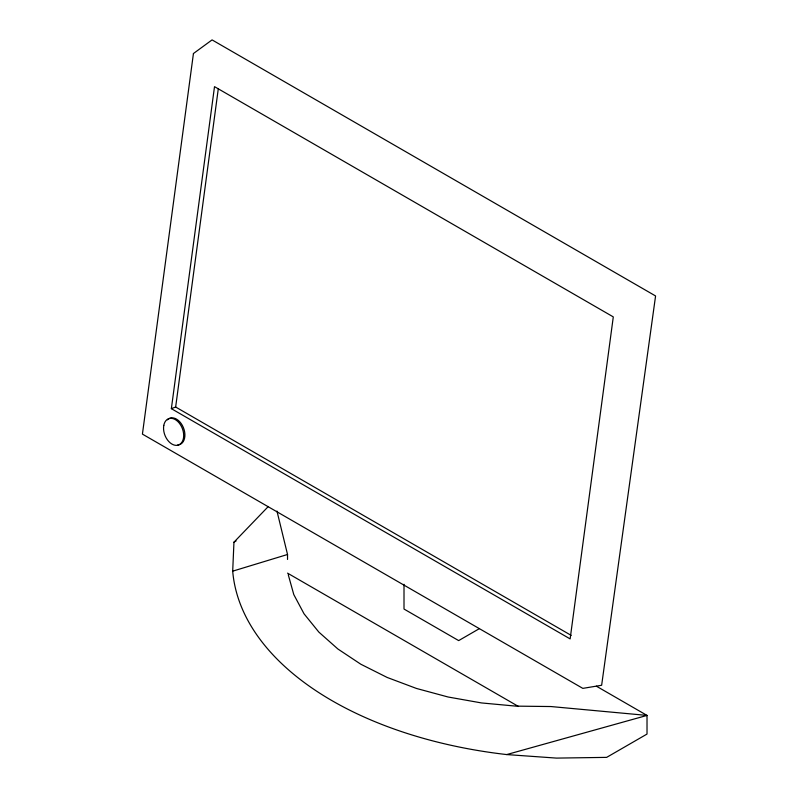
<?xml version="1.0" encoding="UTF-8"?>
<svg xmlns="http://www.w3.org/2000/svg" width="798" height="798" viewBox="0 0 798 798"><rect width="100%" height="100%" fill="white"/><g stroke="black" fill="none" stroke-linecap="round" stroke-linejoin="round"><path stroke-width="1.2" d="M596.395 686.19L647.018 715.417L647.018 734.06L606.65 757.372L556.495 758.1L506.7 754.569A340.756 196.727 0 0 1 232.697 571.159L233.954 542.201L268.318 506.491M171.361 408.666L214.512 86.653L613.293 316.896L570.141 638.909L171.361 408.666L175.65 407.02L571.198 635.388M175.65 407.02L218.303 88.708M233.954 542.201L236.078 540.974M479.159 628.764L458.67 640.604L404.007 609.044L404.007 584.296M232.697 571.159L287.529 554.49L276.966 511.089M506.7 754.569L647.018 715.417L550.909 706.539L515.977 706.13L481.493 702.938L448.107 697.003L416.466 688.455L387.19 677.462L360.826 664.225L337.903 649.003L318.861 632.106L304.058 613.832L293.784 594.56L288.238 574.65M287.529 573.134L518.52 706.499M287.529 554.49L287.529 559.458M167.43 419.838A14.055 9.347 69 0 1 183.35 427.489A14.055 9.347 69 0 1 177.834 444.905M193.435 53.526L142.423 434.112L582.829 688.375L601.642 685.263L655.577 295.958L212.069 39.9L193.435 53.526M163.79 425.404A14.055 9.347 69 0 0 176.607 445.374A14.055 9.347 69 0 0 180.448 424.736A14.055 9.347 69 0 0 163.79 425.404"/></g></svg>
